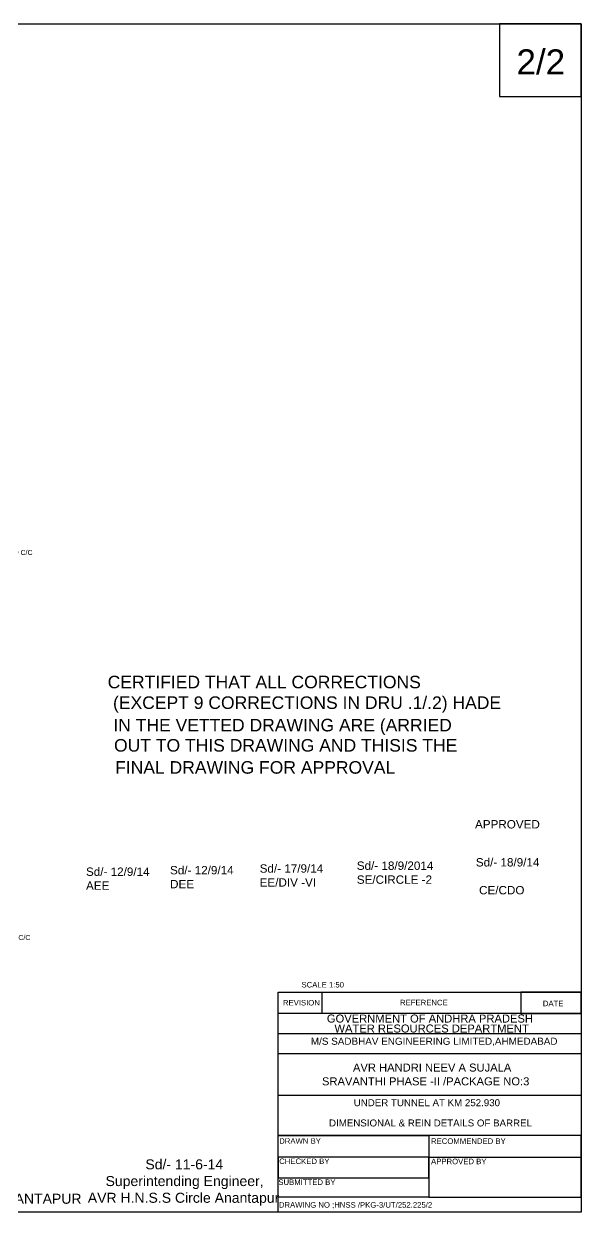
# Model space of a CAD drawing. Header units: millimetres. Extents: x 5124 to 2775005, y 2311 to 44873411.
# Drawn here: x 2768332 to 2775005, y 44859193 to 44873411 of the extents above; entities that cross this region are included whole.
import ezdxf

# ---------------------------------------------------------------- set-up
doc = ezdxf.new("R2010")
doc.units = ezdxf.units.MM
doc.header["$MEASUREMENT"] = 0
doc.layers.add('DIMENSION', color=7, linetype='Continuous')
doc.layers.add('TEXT', color=7, linetype='Continuous')
doc.styles.get("Standard").update_dxf_attribs({"font": 'arial.ttf', "height": 50})

msp = doc.modelspace()

# ---------------------------------------------------------------- linework, layer by layer
at = {"layer": 'DIMENSION'}
for points in [[(2775005.2, 44859192.7), (2755047.6, 44859192.7), (2755047.6, 44873411.1), (2775005.2, 44873411.1)], [(2775005.2, 44873411.1), (2774025.6, 44873411.1), (2774025.6, 44872539.3), (2775005.2, 44872539.3)], [(2775005.2, 44859192.7), (2771378, 44859192.7), (2771378, 44861826.9), (2775005.2, 44861826.9)], [(2771378, 44861826.9), (2775005.2, 44861826.9), (2775005.2, 44861570), (2771378, 44861570)], [(2771378, 44861826.9), (2771901.3, 44861826.9), (2771901.3, 44861570), (2771378, 44861570)], [(2775005.2, 44861826.9), (2774281.9, 44861826.9), (2774281.9, 44861570), (2775005.2, 44861570)], [(2771378, 44861331.7), (2775005.2, 44861331.7), (2775005.2, 44861087), (2771378, 44861087)], [(2771378, 44860592.4), (2775005.2, 44860592.4), (2775005.2, 44860110.6), (2771378, 44860110.6)], [(2771378, 44860110.6), (2773181.3, 44860110.6), (2773181.3, 44859373), (2771378, 44859373)], [(2773181.3, 44859852.5), (2771378, 44859852.5), (2771378, 44860110.6), (2773181.3, 44860110.6)], [(2773181.3, 44859373), (2775005.2, 44859373), (2775005.2, 44860110.6), (2773181.3, 44860110.6)], [(2775005.2, 44860110.6), (2773181.3, 44860110.6), (2773181.3, 44859852.5), (2775005.2, 44859852.5)], [(2773181.3, 44859852.5), (2771378, 44859852.5), (2771378, 44859606), (2773181.3, 44859606)]]:
    msp.add_lwpolyline(points, close=True, dxfattribs=at)

# ---------------------------------------------------------------- texts
for s, height, p in [('2/2', 300, (2774230, 44872804.9)), ('CERTIFIED THAT ALL CORRECTIONS ', 150, (2769336.8, 44865461)), ('(EXCEPT 9 CORRECTIONS IN DRU .1/.2) HADE', 150, (2769400.8, 44865214)), ('IN THE VETTED DRAWING ARE (ARRIED', 150, (2769405, 44864945.4)), ('OUT TO THIS DRAWING AND THISIS THE', 150, (2769412.8, 44864703.4)), ('FINAL DRAWING FOR APPROVAL', 150, (2769425.7, 44864439.3)), ('GOVERNMENT OF ANDHRA PRADESH ', 95.748, (2771960.4, 44861461.9)), ('WATER RESOURCES DEPARTMENT', 95.748, (2772051.4, 44861342.6)), ('M/S SADBHAV ENGINEERING LIMITED,AHMEDABAD', 84.712, (2771769, 44861195.8)), ('AVR HANDRI NEEV A SUJALA ', 95.748, (2772272.9, 44860875.7)), ('SRAVANTHI PHASE -II /PACKAGE NO:3', 95.748, (2771901.9, 44860710.8)), ('UNDER TUNNEL AT KM 252.930', 83.232, (2772282.1, 44860461.3)), ('DIMENSIONAL & REIN DETAILS OF BARREL', 83.232, (2771986.2, 44860219))]:
    msp.add_text(s, height=height, dxfattribs=at).set_placement(p)
at = {"layer": 'DIMENSION', "attachment_point": 1}
for s, insert, char_height, width in [('APPROVED ', (2773733.6, 44863884), 100, 1030.824), ('Sd/- 18/9/14\\P \\P CE/CDO ', (2773743.5, 44863429), 100, 1030.824), ('Sd/- 12/9/14 AEE', (2769077.4, 44863316.7), 100, 761.119), ('Sd/- 12/9/14 DEE', (2770083.4, 44863334.7), 100, 853.996), ('Sd/- 17/9/14 EE/DIV -VI', (2771155.9, 44863355), 100, 975.399), ('Sd/- 18/9/2014 SE/CIRCLE -2', (2772318.7, 44863388.7), 100, 1201.093), ('\\pi1095.3;Sd/- 30-5-14\\P\\pi836.69;Executive Engineer\\P\\pi68.642;AVR HNSS Division No.6 ANANTAPUR', (2765984, 44859814.2), 120, 3106.835), ('\\pi1095.3;Sd/- 11-6-14\\P\\pi618.63;Superintending Engineer,\\P\\pi406.3;AVR H.N.S.S Circle Anantapur', (2768692.8, 44859825.7), 120, 3106.835)]:
    msp.add_mtext(s, dxfattribs=dict(at, insert=insert, char_height=char_height, width=width))
at = {"layer": 'TEXT'}
for s, height, p in [('Ø 12 @ 130 C/C', 60, (2767816.6, 44867055.7)), ('Ø 12 @ 160 C/C', 60, (2767791.1, 44862449.4)), ('SCALE 1:50', 66.23, (2771656.4, 44861881.5)), ('REVISION', 66.23, (2771434.5, 44861666.5)), ('REFERENCE', 66.23, (2772836.6, 44861667.8)), ('DATE', 66.23, (2774545.8, 44861657.6)), ('DRAWN BY ', 66.23, (2771390.2, 44860012)), ('RECOMMENDED BY ', 66.226, (2773207.1, 44860010.3)), ('CHECKED BY ', 66.226, (2771390.2, 44859769.2)), ('APPROVED BY ', 66.226, (2773207.7, 44859767.5)), ('SUBMITTED BY ', 66.226, (2771379.9, 44859519)), ('DRAWING NO ;HNSS /PKG-3/UT/252.225/2', 66.226, (2771386, 44859247.1))]:
    msp.add_text(s, height=height, dxfattribs=at).set_placement(p)

doc.saveas('drawing.dxf')
